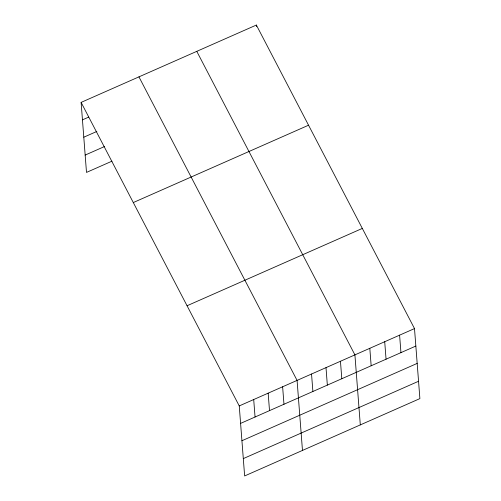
<?xml version="1.0" encoding="UTF-8"?>
<svg xmlns="http://www.w3.org/2000/svg" width="501" height="501" viewBox="0 0 501 501"><rect width="100%" height="100%" fill="white"/><g stroke="black" fill="none" stroke-linecap="round" stroke-linejoin="round"><path stroke-width="0.75" d="M81.112 102.392L256.362 25.05L414.502 328.581L419.888 398.608L244.638 475.95L239.246 405.923L81.112 102.392L86.498 172.419L111.974 161.178M82.452 119.864L88.652 117.128M83.786 137.205L96.868 131.431M85.164 155.078L104.44 146.568M133.297 202.554L308.547 125.212M187.061 305.754L362.317 228.418M239.246 405.923L414.502 328.581M240.593 423.395L415.849 346.053M241.927 440.736L417.183 363.4M243.304 458.609L418.554 381.267M196.774 51.346L354.915 354.877L360.307 424.904M138.946 76.866L297.08 380.397L302.472 450.43M399.604 335.156L400.95 352.629M384.712 341.726L386.052 359.204M369.813 348.301L371.16 365.774M340.455 361.259L341.801 378.731M326.001 367.64L327.341 385.112M311.541 374.015L312.887 391.494M256.362 25.05L256.481 26.572M282.627 386.778L283.967 404.251M268.167 393.16L269.507 410.632M253.706 399.541L255.053 417.014"/></g></svg>
